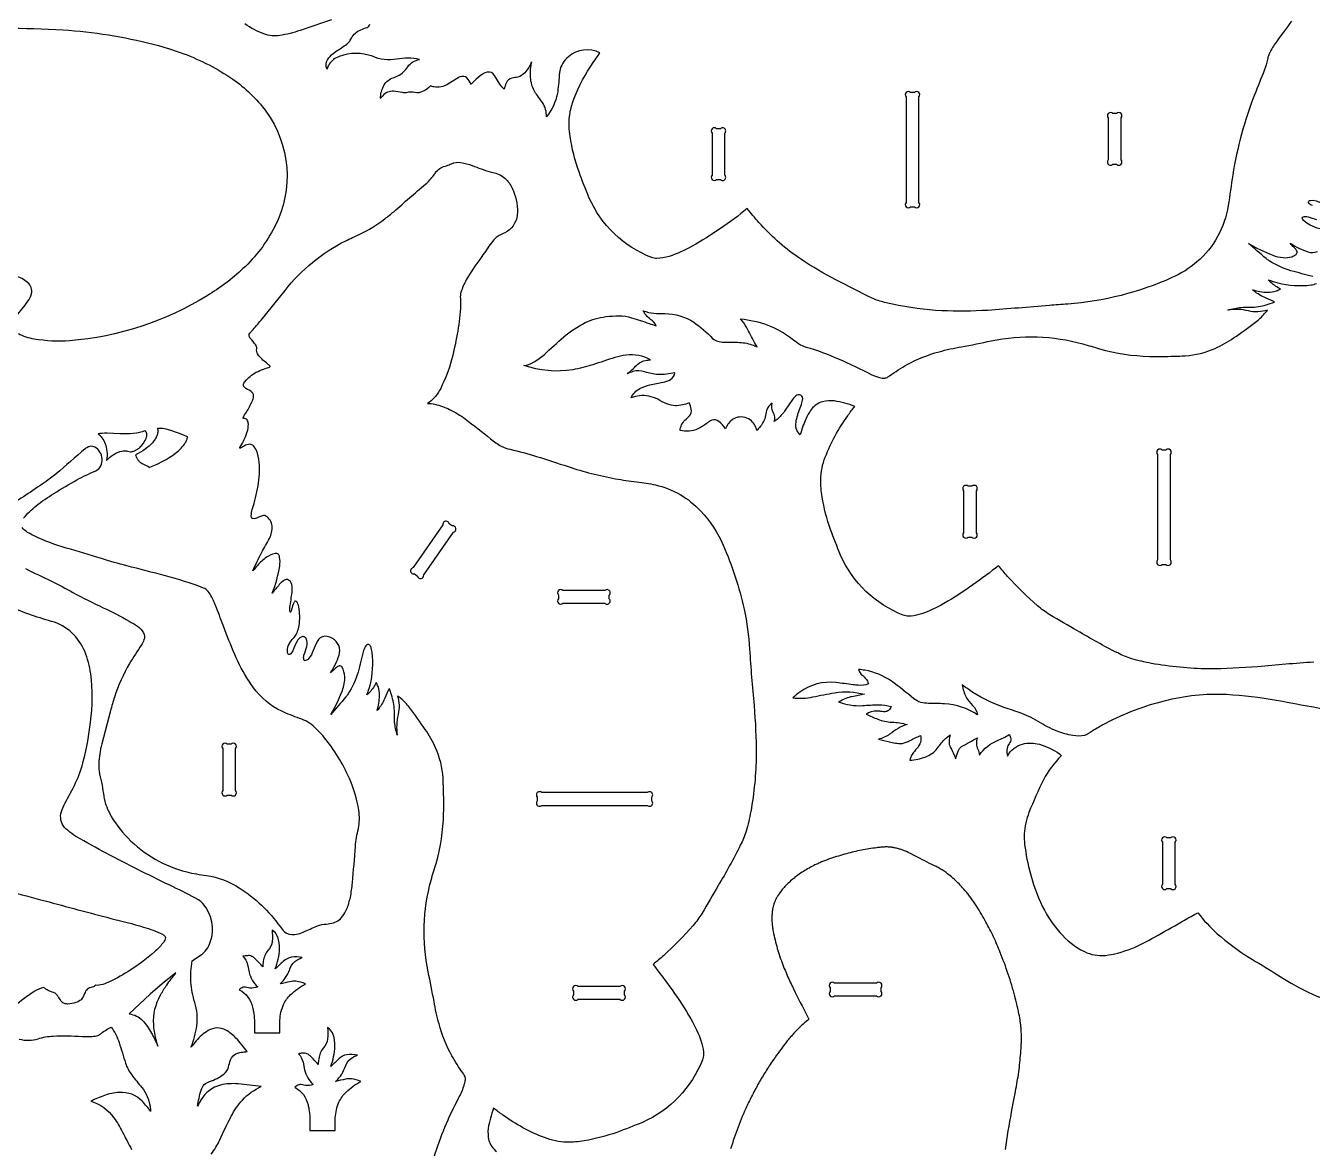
# Model space of a CAD drawing. Extents: x -354 to 404, y -248 to 385.
# Drawn here: x -60.1 to 243.2, y -90.5 to 174.3 of the extents above; entities that cross this region are included whole.
import ezdxf

# ---------------------------------------------------------------- set-up
doc = ezdxf.new("R2010")
doc.units = 0
doc.header["$MEASUREMENT"] = 0
doc.layers.get('0').update_dxf_attribs({"linetype": 'CONTINUOUS'})

msp = doc.modelspace()

# ---------------------------------------------------------------- linework, layer by layer
for points in [[(-78.98, 173.17, -0.032685), (-51.3, 173.31, -0.04507), (-30.07, 169.92, -0.023575), (-22.85, 167.66, -0.058692), (-11.33, 161.69, -0.080834), (-3.51, 154.15, -0.283166), (-1.4, 126.89, -0.088092), (-8.9, 116.98, -0.05292), (-17.36, 110.57, -0.118379), (-49.81, 99.95, -0.059823), (-58.11, 100.36, -0.074183), (-61.86, 101.59, -0.043802)], [(11.93, 175.67, 0.003925), (4.57, 173.16, -0.047624), (-0.25, 171.96, -0.122497), (-3.98, 172.34, -0.073814), (-8.44, 174.69, -0.089923)], [(238.3, 175.37, -0.001808), (234.48, 170.07, 0.048267), (232.97, 167.44, 0.053543), (232.64, 166.31, -0.032799), (231.89, 163.74, -0.001182), (229.59, 157.97, 0.050203), (224.45, 139.09, -0.001096), (223.41, 131.84, -0.179531), (216.03, 118.59, -0.075982), (210.12, 114.85, -0.086689), (185.58, 108.62, -0.006698), (181.22, 108.31, -0.00483), (166.64, 107.14, -0.025308), (155.88, 107.05, -0.039353), (144.23, 108.57, -0.013854), (141.24, 109.31, -0.040061), (138.42, 110.48, -0.00145), (129.83, 114.88, -0.025729), (121.84, 119.76, -0.060129), (112.74, 127.87, -0.015158), (109.97, 131.15, -0.044175), (96.98, 122.24, -0.045913), (91.6, 119.86, -0.079791), (88.62, 119.38, -0.074661), (87.48, 119.59, -0.198744), (72.68, 133.75, -0.010998), (70.33, 139.79, -0.047383), (68.22, 148.16, -0.060687), (68.09, 152.88, -0.057482), (68.82, 156.1, -0.062522), (72.98, 164.53, -0.017087), (75.27, 167.86, 0.300286), (67.81, 166.94, 0.184286), (65.79, 163.57, 0.032509), (65.64, 162.5, -0.028759), (65.22, 158.27, -0.125891), (62.65, 152.78, 0.158118), (61.71, 156.17, 0.012289), (60.5, 157.81, -0.079871), (59.2, 160.34, -0.091742), (58.91, 163.96, -0.025713), (59.16, 165.79, -0.084534), (57.54, 163.15, -0.134701), (55.88, 162.16, -0.016605), (54.52, 161.91, 0.2525), (53.14, 160.76, 0.059575), (52.71, 159.32, -0.07477), (51.68, 160.46), (50.41, 162.52, 0.318047), (48.69, 163.35, 0.115857), (46.53, 162.06, 0.017302), (44.87, 160.46, 0.1015), (43.9, 161.95, 0.282727), (42.31, 162.22, 0.045738), (41.81, 162), (39.4, 160.49, -0.18395), (36.1, 159.84, -0.049964), (35.32, 160.08, -0.067609), (33.43, 158.74, -0.167125), (31.64, 158.5, 0.112454), (29.57, 158.48, -0.06006), (28.72, 158.49, 0.031409), (26.6, 158.8, 0.224368), (24.04, 157.76, 0.043079), (23.49, 157.08, -0.093148), (24.21, 160, -0.173538), (26.19, 161.87, 0.009954), (27.6, 162.45, 0.132246), (29.96, 164.61, -0.191244), (32.69, 166.33, 0.094208), (27.32, 166.38, -0.15346), (21.63, 167.06, 0.17786), (13.81, 167.04, 0.151126), (11.4, 165.17, 0.082325), (10.91, 164.04, -0.241662), (11.05, 166.26, -0.092711), (12.36, 167.69, -0.019299), (14.98, 169.49, 0.042738), (16.08, 170.39, 0.082819), (16.65, 171.36, -0.170782), (18.88, 173.32, -0.005428), (20.38, 173.89, 0.234932), (20.99, 174.65, 0.35305)], [(36.15, -92.63, -0.049842), (41.93, -78.71, 0.025525), (43.19, -75.88, 0.033711), (43.5, -74.77, 0.046653), (43.53, -73.94, 0.087821), (43.45, -73.61, 0.044113), (42.99, -72.82, -0.023513), (40.34, -68.67, -0.05953), (37.32, -61.15, -0.0271), (36.15, -55.87, 0.007058), (34.75, -48.87, -0.118436), (35.45, -27.25, -0.00786), (36.64, -23.33, 0.061214), (38.41, -11.52, 0.012751), (38.43, -8.48, 0.00818), (38.27, -3.14, 0.089353), (36.52, 3.92, 0.051449), (34.07, 8.3, 0.005478), (30.33, 13.48, 0.046223), (28.33, 15.6, 0.026547), (27.5, 16.24, -0.139855), (27.69, 11.81, 0.096415), (27.47, 6.94, -0.049384), (26.86, 10.04, -0.020224), (26.81, 12.32, 0.067289), (26.25, 15.97, 0.014824), (25.61, 17.9, 0.05435), (25.27, 17.32, -0.011044), (24.32, 15.16, -0.063442), (22.71, 12.73, 0.065799), (23.28, 16.28, 0.087486), (22.94, 18.39, 0.025091), (22.53, 19.38, -0.067829), (20.99, 17.09, -0.031851), (20.33, 16.46, 0.018936), (21.07, 18.73, 0.088965), (21.57, 26.51, 0.056015), (21.21, 27.83, 0.243935), (20.66, 28.31, 0.265649), (20.07, 28.02, 0.077454), (19.55, 26.93, -0.005669), (18.23, 21.82, -0.069677), (15.88, 16.67, -0.023659), (15.35, 15.95, -0.004465), (11.79, 11.8, 0.043572), (14.53, 17.51, 0.087449), (15.12, 20.7, 0.146573), (14.37, 23.02, 0.17072), (13.93, 23.27, 0.114481), (13.7, 23.24, 0.107313), (12.67, 22.52, -0.047605), (11.74, 21.66, 0.066233), (13.74, 25.82, 0.174072), (13.7, 28.06, 0.142602), (12.17, 29.72, 0.075809), (10.94, 30.25, 0.288194), (8.92, 29.49, 0.073331), (8.36, 28.59, -0.014135), (7.44, 26.35, -0.085914), (6.35, 24.79, -0.162564), (5.79, 24.49, -0.31879), (5.46, 24.73, -0.128668), (5.48, 25.83, 0.008326), (6.12, 27.87, 0.159985), (6, 29.72, 0.216479), (5.47, 30.16, 0.216479), (4.8, 30.06, 0.132103), (3.87, 29.11, 0.032337), (2.86, 26.86, -0.154521), (2.11, 25.94, -0.348588), (1.77, 26.04, -0.119184), (1.61, 26.41, -0.186766), (2.28, 28.94, -0.024243), (3.18, 30.01, 0.13028), (4.32, 32.79, 0.086554), (4.24, 37.24, 0.079179), (3.84, 38.31, 0.209238), (3.51, 38.56, 0.239226), (3.24, 38.42, 0.05888), (2.91, 37.82, 0.019497), (2.44, 36.21, -0.098553), (2.31, 35.94, -0.345791), (2.25, 35.96, -0.099093), (2.2, 37.56, 0.019902), (2.71, 41.04, 0.117088), (2.46, 42.9, 0.234621), (1.57, 43.62, 0.197162), (0.62, 43.33, 0.052412), (-0.35, 42.44, 0.007679), (-2, 40.46, 0.055985), (-0.23, 46.87, 0.069328), (-0.26, 48.96, 0.109173), (-0.55, 49.57, 0.235841), (-1.29, 49.77, 0.103218), (-3.35, 48.89, 0.066248), (-5.5, 46.97, 0.015289), (-6.55, 45.73, -0.020164), (-4.52, 49.98, 0.009044), (-2.65, 53.35, 0.140338), (-2.05, 56.28, 0.234832), (-3.5, 58.61, 0.119377), (-4.05, 58.76, -0.00716), (-5.97, 58.06, -0.12957), (-6.64, 58.02, -0.258637), (-6.92, 58.33, -0.074854), (-6.96, 58.66, -0.051564), (-6.7, 60.2, 0.030476), (-5.34, 65.74, 0.060498), (-5.07, 71.29, 0.075638), (-5.75, 74.1, 0.066103), (-6.43, 75.19, 0.193801), (-7.29, 75.56, 0.128838), (-8.58, 75.17, 0.030521), (-9.39, 74.68, -0.149217), (-9.64, 74.6), (-9.66, 74.63, -0.090408), (-9.52, 74.99, 0.059639), (-7.9, 78.46, 0.067073), (-7.62, 80.3, 0.123991), (-7.93, 81.28, 0.247435), (-8.72, 81.65, -0.229764), (-8.8, 81.68, -0.229764), (-8.83, 81.78, -0.072169), (-8.1, 83.16, 0.037646), (-6.7, 85.73, 0.06957), (-6.42, 86.9, 0.294773), (-7.08, 88.07, -0.049), (-8.58, 89, -0.359267), (-8.68, 89.95, -0.115064), (-6.16, 92.31, -0.071203), (-2.78, 93.69, 0.145461), (-2.48, 93.88, 0.244545), (-2.49, 93.95, 0.057787), (-3.09, 94.53, -0.060573), (-5.18, 96.45, -0.093434), (-5.66, 97.41, -0.081844), (-5.66, 98.03, 0.152435), (-5.96, 99.06, 0.029721), (-7.14, 100.51, -0.159261), (-7.45, 101.26, -0.174633), (-7.28, 101.73, -0.037045), (-6.82, 102.27, 0.011505), (-4.63, 104.82), (1.01, 111.83, -0.108072), (15.2, 123.49, -0.008279), (18.65, 125.08, 0.054045), (24.53, 128.72, 0.014517), (26.64, 130.41, -0.001515), (34.15, 136.91, 0.05843), (36.1, 139.01, -0.028642), (36.68, 139.88, -0.163815), (39.09, 141.26, 0.033968), (40.26, 141.73, -0.138644), (42.47, 142.01, -0.057074), (45.16, 141.28, 0.016952), (49.35, 139.8, 0.010434), (50.74, 139.46, -0.152282), (53.37, 137.76, -0.087984), (54.88, 135.26, -0.123442), (55.75, 129.57, -0.252877), (52.8, 125.39, -0.007399), (51.51, 124.77, 0.058507), (50.57, 124.12, 0.039309), (49.38, 122.66, 0.002906), (47.13, 119.4, 0.03059), (43.74, 114.3, 0.052563), (42.49, 111.42, 0.100821), (42.35, 109.95, -0.042062), (42.39, 107.6, -0.043878), (40.28, 95.47, -0.046566), (37.71, 88.73, -0.052273), (36.25, 86.55, -0.078492), (34.58, 85.19, -0.062905), (36.36, 84.99, -0.062239), (39.78, 83.79, -0.042794), (43.5, 81.53, -0.010901), (49.49, 76.84, 0.039136), (52.01, 75.09, 0.086512), (54.13, 74.36, -0.021386), (60.34, 72.7, -0.003617), (67.76, 70.28, 0.03319), (78.9, 67.43, 0.013674), (83.92, 66.7, -0.018992), (88.33, 65.97, -0.153252), (99.02, 59.79, -0.086144), (104.33, 51.73, -0.04804), (109.25, 36.66, -0.039046), (110.54, 27.24, 0.008145), (111.6, 13.96, -0.020963), (112.1, 2.34, -0.042897), (110.82, -11.1, -0.018722), (109.75, -15.74, -0.048143), (108.36, -19.03, -0.019075), (103.14, -28.54, 0.001035), (99.33, -35.03, -0.043187), (97.22, -37.95, -0.030118), (90.32, -45, -0.012563), (87.82, -47.13, -0.00281), (92.28, -53.16, -0.021316), (96.69, -60, -0.047164), (99.14, -65.3, -0.050781), (99.66, -67.72, -0.052075), (99.62, -68.97, -0.04685), (99.45, -69.6, -0.198744), (85.29, -84.39, -0.010935), (79.25, -86.74, -0.041773), (71.56, -88.75, -0.038529), (67.46, -89.07, -0.085425), (62.16, -87.99, -0.063089), (52.4, -82.69, -0.013884), (50.2, -81.04, 0.057371), (48.92, -85.85, 0.097586), (49.09, -88.64, 0.159769), (50.89, -91.24, 0.065779)], [(243.24, 131.83, -0.154478), (242.32, 132.58, -0.348708), (242.42, 132.92, -0.119073), (242.79, 133.08, -0.186777), (245.32, 132.41, -0.02424)], [(244.97, 126.33, -0.014116), (242.74, 127.25, -0.085903), (241.17, 128.34, -0.162536), (240.87, 128.9, -0.318767), (241.11, 129.23, -0.128668), (242.21, 129.21, 0.008322), (244.25, 128.57, 0.159989)], [(243.31, 115.14, -0.005662), (238.2, 116.46, -0.069674), (233.05, 118.81, -0.023677), (232.33, 119.34, -0.004547), (228.18, 122.9, 0.041918), (233.89, 120.15, 0.053763), (236.36, 119.58, 0.090467), (238.36, 119.79, 0.074055), (239.38, 120.31, 0.323043), (239.62, 120.99, 0.107249), (238.9, 122.02, -0.047536), (238.04, 122.95, 0.066235), (242.2, 120.95, 0.174076), (244.44, 120.99, 0.165589)], [(-62.38, 105.8, 0.02763), (-59.6, 109.27, 0.092193), (-58.77, 111.07, 0.288349), (-59.71, 113.71, 0.124217), (-62.51, 115.23, 0.045844)], [(243.62, 24.15, 0.008145), (230.34, 23.09, -0.020963), (218.73, 22.59, -0.042897), (205.28, 23.87, -0.018722), (200.64, 24.94, -0.048143), (197.35, 26.33, -0.019075), (187.84, 31.55, 0.001035), (181.35, 35.36, -0.043187), (178.43, 37.47, -0.030118), (171.38, 44.37, -0.012563), (169.25, 46.87, -0.00281), (163.22, 42.41, -0.021315), (156.38, 38, -0.047162), (151.08, 35.55, -0.050789), (148.66, 35.03, -0.05206), (147.41, 35.07, -0.046857), (146.79, 35.24, -0.198745), (131.99, 49.4, -0.01093), (129.64, 55.44, -0.041772), (127.63, 63.13, -0.038529), (127.31, 67.23, -0.085426), (128.39, 72.53, -0.063091), (133.69, 82.29, -0.013883), (135.34, 84.49, 0.057374), (130.53, 85.77, 0.097611), (127.74, 85.6, 0.159709), (125.14, 83.8, 0.065673), (123.73, 81.34, 0.031548), (122.49, 77.81, -0.212601), (121.48, 79.86, -0.076499), (121.65, 81.64, -0.024331), (122.77, 84.96, 0.045374), (123.08, 86.31, 0.426261), (122.34, 87.19, 0.045597), (121.71, 87.17, 0.091521), (120.66, 86.1), (118.97, 83.59, -0.05877), (117.25, 81.61, -0.040797), (116.35, 80.93, 0.228724), (116.2, 82.88, -0.208803), (115.9, 85.24, 0.204624), (114.56, 83.55, -0.016988), (114.23, 81.91, -0.107421), (112.89, 79.54, -0.022471), (112.23, 78.8, 0.218705), (110.66, 81.28, 0.242788), (107.33, 81.8, 0.171212), (105.26, 79.96, 0.03426), (104.88, 79.21, 0.081277), (103.31, 80.93, 0.257911), (101.65, 81.21, 0.078076), (100.53, 80.55, -0.053308), (98.37, 79.17, -0.165221), (94.16, 78.79, -0.181195), (95.29, 81.22, 0.021516), (96.35, 82.23, 0.230596), (96.78, 83.86, 0.065119), (96.3, 85.34, -0.102309), (93.07, 84.64, -0.09166), (91.05, 85.07, -0.02435), (88.88, 86.16, 0.15666), (84.61, 86.97, 0.053699), (82.64, 86.54, -0.165936), (84.67, 88.69, -0.068075), (87.06, 89.54, -0.004735), (90.13, 90.17, 0.086735), (91.93, 90.85, 0.20593), (92.95, 92.39, -0.057828), (88.96, 92.01, -0.079949), (85.85, 92.65, 0.148824), (83.04, 92.69, 0.024726), (81.66, 92.23, 0.067012), (83.16, 93.4, -0.012767), (84.21, 94.46, -0.142006), (86.03, 95.32, -0.037827), (87.21, 95.45, 0.165969), (81.43, 96.55, 0.039609), (78.81, 96, 0.008306), (73.57, 94.29, -0.030814), (68.86, 93.13, -0.124758), (57.32, 94.14, 0.102561), (59.57, 94.88, 0.056959), (62.17, 96.76, -0.005461), (66.72, 100.88, -0.063263), (71.79, 104.24, -0.079246), (76.66, 105.65, -0.027955), (79.76, 105.87, -0.072759), (82.74, 105.41, -0.014972), (86.84, 104.04, 0.011768), (88.48, 103.51, 0.164846), (87.22, 104.97, -0.068303), (85.86, 106.35, -0.044931), (85.46, 107.05, 0.076653), (87.98, 106.46, 0.025143), (90.58, 106.37, -0.148872), (97.37, 104.32, -0.057644), (101.84, 100.52, 0.136902), (103.04, 99.84, 0.059335), (104.43, 99.64, -0.010068), (108.18, 99.58, -0.084223), (111.5, 98.89, -0.030098), (112.32, 98.5), (111.67, 99.57, 0.018211), (109.82, 103.15, 0.051838), (108.4, 105.11, -0.143391), (120.61, 100.42, 0.015732), (122.11, 99.3, 0.078371), (123.9, 98.48, -0.034724), (131.43, 95.72, -0.013947), (139.35, 91.96, 0.042721), (141.18, 91.29, 0.067123), (142.44, 91.16, 0.074243), (142.77, 91.24, 0.05009), (143.56, 91.7, -0.024201), (147.71, 94.35, -0.059496), (155.23, 97.37, -0.027114), (160.51, 98.54, 0.00707), (167.51, 99.94, -0.118436), (189.13, 99.24, -0.00786), (193.05, 98.05, 0.061213), (204.87, 96.28, 0.012752), (207.9, 96.26, 0.00818), (213.24, 96.42, 0.089353), (220.3, 98.17, 0.051449), (224.68, 100.62, 0.005478), (229.86, 104.36, 0.046223), (231.98, 106.36, 0.026547), (232.62, 107.19, -0.139855), (228.19, 107, 0.096415), (223.32, 107.22, -0.049385), (226.42, 107.83, -0.020223), (228.7, 107.88, 0.067295), (232.35, 108.44, 0.014774), (234.28, 109.07, 0.044139), (233.94, 109.3, 0.009954), (231.86, 110.21, -0.071673), (229.12, 111.99, 0.066243), (232.66, 111.41, 0.087484), (234.77, 111.75, 0.025089), (235.76, 112.16, -0.067829), (233.47, 113.7, -0.031851), (232.84, 114.36, 0.018936), (235.12, 113.62, 0.088966), (242.89, 113.12, 0.05601), (244.21, 113.48, 0.243836)], [(-60.63, 58.12, -0.0556), (-57.66, 61.02, -0.030559), (-53.48, 63.94, -0.016237), (-48.04, 67.17, -0.021217), (-43.62, 69.28, 0.311182), (-42.11, 72.1, 0.252688), (-43.83, 74.89, 0.271322), (-45.75, 74.75, 0.039668), (-46.1, 74.48, -0.000799), (-52.98, 68.58, -0.020858), (-56.77, 65.78, -0.002371), (-65.72, 59.86, 0.013297)], [(-60.21, 46.23, 0.002365), (-54.03, 43.26, -0.017758), (-49.03, 40.6, 0.013843), (-41.84, 37, -0.018799), (-35.73, 33.83, -0.012103), (-33.79, 32.65, -0.089513), (-32.37, 31.1, -0.222177), (-32.27, 29.4, -0.054054), (-32.84, 28.22, 0.014394), (-35.66, 23.85, 0.055203), (-39.2, 15.92, 0.011763), (-40.15, 12.69), (-42.22, 4.86, 0.050413), (-42.92, 0.19, 0.056514), (-42.7, -2.21, -0.028333), (-41.72, -7.51, 0.079755), (-40.39, -11.41, 0.076158), (-36.04, -17.31, 0.136497), (-22.15, -25.33, 0.034232), (-17.54, -26.12, -0.10269), (-9.78, -29.08, -0.099507), (-0.16, -38.21, 0.054189), (0.83, -39.36, 0.214463), (3.26, -40.09, 0.075476), (4.92, -39.66, 0.005584), (8.11, -38.24, -0.07178), (10.26, -37.61, 0.046839), (12.04, -37.44, 0.176212), (14.59, -35.77, 0.075602), (15.57, -34.05, 0.046443), (16.41, -31.31, 0.027252), (16.91, -27.89, 0.005702), (17.59, -19.3, -0.035125), (18.3, -15.1, 0.090069), (18.41, -10.74, 0.06898), (16.18, -3.29, 0.068717), (10.25, 6.42, 0.039769), (7.23, 9.46, 0.075512), (5.47, 10.49, -0.004503), (1.24, 12.11, -0.125054), (-5.8, 17.34, -0.038275), (-7.98, 20.45, -0.036786), (-11.19, 26.8, -0.009838), (-13.8, 33.45, 0.003198), (-15.62, 38.14, 0.065239), (-17.09, 40.81, 0.141225), (-18.24, 41.65, 0.027894), (-27.19, 44.53, 0.001515), (-36.3, 46.88, -0.0137), (-42.3, 48.61, 0.003085), (-50.6, 51.08, -0.039903), (-58.11, 53.94, -0.016897), (-59.69, 54.78, -0.079079), (-60.99, 55.92, -0.25982)], [(-16.4, -91.9, 0.055213), (-14.35, -88.5, -0.012702), (-11.68, -82.92, -0.058325), (-9.05, -79.13, -0.104148), (-4.59, -75.93, 0.010933), (-10.04, -75.29, 0.073772), (-14.2, -75.59, 0.198337), (-18.79, -79.03, 0.042453), (-19.59, -80.6, -0.04715), (-18.77, -76.77, -0.093243), (-18.02, -75.49, -0.117228), (-16.79, -74.75, 0.084754), (-13.41, -73.01, 0.147592), (-12.33, -71.36, -0.010356), (-11.84, -69.66, -0.233312), (-10.22, -68.08, -0.05193), (-8.99, -67.79, -0.010674), (-7.95, -67.7, 0.024877), (-10.55, -64.49, 0.07386), (-12.92, -62.63, 0.268812), (-17.11, -62.75, 0.086636), (-19.92, -65.17, 0.012602), (-21.16, -66.68, 0.05932), (-19.78, -61.59, 0.106272), (-20.28, -56.1, -0.054463), (-21.2, -51.3, -0.057709), (-20.88, -46.32), (-18.88, -44.98, 0.158148), (-16.61, -41.87, 0.271021), (-18.35, -32.79, 0.06059), (-19.37, -31.92, 0.020769), (-25.4, -28.83, -0.006683), (-32.8, -25.19, -0.015473), (-47.31, -17.51, -0.06454), (-51, -14.81, -0.24301), (-51.73, -11.09, -0.05394), (-50.83, -9.03, 0.012238), (-48.37, -4.34, 0.051078), (-46.47, 1.06, 0.033761), (-44.87, 9.97, 0.07051), (-44.79, 21.42, 0.064), (-46.23, 26.72, 0.09958), (-49.24, 31.09, 0.120594), (-54.04, 33.78, -0.038351), (-64.68, 37.6, 0.054843)], [(246.37, 12.98, -0.000542), (234.77, 15.11, 0.029527), (223.03, 16.5, 0.075245), (208.33, 14.99, 0.059143), (194.49, 9.72, 0.014741), (191.81, 8.18, -0.008216), (189.93, 7, -0.073357), (189.54, 6.85, -0.090315), (186.78, 6.85, -0.05967), (183.03, 7.9, -0.047653), (178.58, 10.18, 0.052238), (174.12, 12.28, -0.002306), (169.98, 13.68, -0.066468), (162.3, 17.63, -0.009731), (160.69, 18.78, 0.075674), (161.6, 15.87, 0.086057), (163.13, 13.97, -0.150846), (164.27, 11.74, 0.13428), (156.47, 14.35, 0.004116), (152.72, 14.44, -0.038767), (150.94, 14.67, -0.097376), (149.29, 15.51, 0.01714), (143.99, 19.67, 0.108074), (137.74, 22.25, 0.026603), (136.21, 22.42, 0.181342), (137.23, 20.99, -0.088756), (138.31, 19.68, -0.049923), (138.58, 19.02, -0.105506), (136.15, 18.71, -0.02449), (134.92, 18.83, 0.002437), (130.91, 19.36, 0.187304), (122.39, 17.07, 0.033424), (120.73, 15.72, 0.075821), (125.46, 15.95, -0.010713), (130.6, 16.95, -0.100749), (137.65, 16.6, -0.023208), (134.68, 16.02, 0.055407), (133.27, 15.61, 0.016735), (131.54, 14.78, 0.100305), (137.14, 13.91, -0.020285), (140.96, 14.09, -0.054868), (143.94, 13.71, -0.127164), (143.33, 12.78, -0.155265), (142.46, 12.47, -0.042266), (141.22, 12.58, 0.136045), (138.61, 12.19, 0.044675), (138.06, 11.87, 0.015221), (140.78, 10.7, 0.081343), (144.08, 10.01, -0.067786), (147.71, 9.44, 0.090804), (145.54, 8.53, 0.012449), (143.57, 7.16, -0.097633), (140.92, 5.97), (144.19, 5.22, 0.02432), (145.65, 4.97, 0.122411), (147.45, 5.26, 0.033681), (148.39, 5.7, -0.017239), (150.83, 6.86, -0.1182), (150.82, 5.25, -0.100556), (150.01, 3.8, 0.039369), (148.86, 2.4, 0.09971), (148.35, 1.02, 0.065085), (151.98, 1.79, 0.13038), (154.8, 3.82, -0.026532), (156.42, 5.85, -0.069909), (157.87, 6.98, 0.137772), (157.64, 4.74, 0.059571), (157.86, 4.12, -0.032504), (158.88, 2.09, -0.030661), (159.12, 1.34), (159.71, 3.17, -0.17415), (160.53, 4.25, 0.001615), (164.26, 6.35, 0.06923), (164.01, 4.92, 0.116422), (164.33, 3.63, -0.087205), (164.76, 2.26, -0.151257), (168.97, 5.68, 0.037241), (171.77, 7.08, -0.100703), (172.14, 6.1, -0.182424), (171.75, 4.93, 0.190192), (171.23, 2.75, 0.04589), (171.38, 1.99, -0.223597), (174.89, 4.83, -0.13255), (178.88, 4.79, -0.085249), (183.59, 2.56, -0.058072), (184, 2.14, -0.330324), (184.01, 2.07, 0.069332), (179.83, -3.6, 0.019577), (176.42, -11.28, 0.070486), (175.29, -16.35, 0.050355), (175.4, -18.82, 0.074491), (179.11, -32.42, 0.070879), (183.68, -39.59, 0.092875), (189.48, -44.12, 0.137869), (194.43, -44.99, 0.045287), (197.35, -44.45, 0.059458), (203.79, -41.91, 0.005917), (210.02, -38.44, -0.003183), (216.24, -34.93, 0.049474), (220.82, -39.88, 0.044023), (228.34, -45.48, 0.002318), (234.41, -49.17, 0.153583), (268.31, -59.42, 0.027756)], [(-64.28, -29.76, 0.006146), (-55.56, -32.15, 0.000421), (-40.05, -36.28, -0.010892), (-32.35, -38.31, -0.032951), (-27.87, -40.01, -0.085529), (-27.26, -40.52, -0.233583), (-27.24, -41.09, -0.096698), (-27.87, -42.2, -0.048428), (-29.76, -44.18, -0.044512), (-36.07, -48.85, -0.041707), (-40.99, -51.5, -0.052969), (-42.87, -52.06, -0.092075), (-43.6, -52.02, -0.155289), (-44.51, -52.51, 0.119259), (-45.62, -53, 0.131194), (-46.26, -54.02, -0.10661), (-47.08, -55.45, -0.124074), (-48.31, -56.11, -0.072134), (-50.24, -56.49, -0.135686), (-51.38, -56.16, -0.12044), (-52.16, -55.14, 0.188777), (-52.49, -54.8, 0.213734), (-53.57, -53.77, -0.09507), (-55.91, -52.54, 0.08914), (-58.14, -53.54, 0.078884), (-65.49, -59.85, 0.061034)], [(-61.69, -64.74, 0.144851), (-57.21, -64.68, -0.064584), (-53.62, -64.03, -0.02396), (-46.85, -64.1, 0.010942), (-44.49, -64.12, 0.055962), (-43.1, -63.88, 0.07914), (-42.35, -63.39, -0.052165), (-40, -61.94, -0.084155), (-38.1, -65.58, -0.008025), (-36.61, -70.43, 0.088695), (-35.13, -73.19, 0.010388), (-32.76, -76.16, -0.131415), (-30.82, -80.6, -0.022618), (-30.67, -81.84, 0.034035), (-32.64, -79.42, 0.222365), (-38.1, -77.33, 0.077202), (-41.56, -78.03, 0.033489), (-44.74, -79.4, -0.16024), (-39.37, -83.28, -0.042213), (-37.28, -86.7, 0.016691), (-35.15, -90.77, 0.072661)]]:
    msp.add_lwpolyline(points, format="xyb")
for points in [[(147.45, 157.49), (147.45, 132.61, 1), (148.51, 131.55), (149.39, 131.55, 1), (150.45, 132.61), (150.45, 157.49, 1), (149.39, 158.55), (148.51, 158.55, 1)], [(195.13, 152.52), (195.13, 142.64, 1), (196.19, 141.58), (197.07, 141.58, 1), (198.13, 142.64), (198.13, 152.52, 1), (197.07, 153.58), (196.19, 153.58, 1)], [(101.71, 148.93), (101.71, 139.05, 1), (102.77, 137.99), (103.65, 137.99, 1), (104.71, 139.05), (104.71, 148.93, 1), (103.65, 149.99), (102.77, 149.99, 1)], [(206.76, 73.14), (206.76, 48.26, 1), (207.82, 47.2), (208.7, 47.2, 1), (209.76, 48.26), (209.76, 73.14, 1), (208.7, 74.2), (207.82, 74.2, 1)], [(161.02, 64.58), (161.02, 54.7, 1), (162.08, 53.64), (162.96, 53.64, 1), (164.02, 54.7), (164.02, 64.58, 1), (162.96, 65.64), (162.08, 65.64, 1)], [(38.23, 56.53), (31.23, 46.45, 1), (31.5, 44.97), (32.22, 44.47, 1), (33.7, 44.74), (40.7, 54.82, 1), (40.43, 56.3), (39.71, 56.8, 1)], [(66.52, 38.05), (76.4, 38.05, 1), (77.46, 39.11), (77.46, 39.99, 1), (76.4, 41.05), (66.52, 41.05, 1), (65.46, 39.99), (65.46, 39.11, 1)], [(-13.66, 3.76), (-13.66, -6.12, 1), (-12.6, -7.18), (-11.72, -7.18, 1), (-10.66, -6.12), (-10.66, 3.76, 1), (-11.72, 4.82), (-12.6, 4.82, 1)], [(61.55, -9.62), (86.43, -9.62, 1), (87.49, -8.56), (87.49, -7.68, 1), (86.43, -6.62), (61.55, -6.62, 1), (60.49, -7.68), (60.49, -8.56, 1)], [(207.89, -18.33), (207.89, -28.2, 1), (208.95, -29.26), (209.82, -29.26, 1), (210.89, -28.2), (210.89, -18.33, 1), (209.82, -17.26), (208.95, -17.26, 1)], [(-6.2, -63.3), (-0.2, -63.3), (-0.2, -60.3, -0.090549), (0.65, -56.6, -0.093385), (2.34, -54.26, -0.064919), (5.82, -51.72, 0.07327), (3.58, -51.12, 0.07207), (2.18, -51.21, 0.005783), (-0.12, -51.74, 0.123911), (2.24, -47.96, -0.184966), (3.82, -46.12, -0.039036), (5.04, -45.53, 0.075561), (2.5, -45.42, 0.153549), (0.61, -46.42, 0.003489), (-1.29, -48.21, 0.081362), (-0.28, -43.47, 0.091996), (-0.72, -40.65, 0.110457), (-1.6, -39.33, 0.061375), (-2.05, -39.02, -0.051974), (-2.01, -41.7, -0.158753), (-3.04, -43.86, 0.133981), (-4.11, -46.37, 0.02712), (-4.26, -47.7, 0.024975), (-6.1, -45.71, 0.056066), (-6.8, -45.23, 0.151507), (-7.95, -45.07, 0.011613), (-8.9, -45.2, -0.141205), (-7.83, -47.18), (-7.46, -48.96, 0.158802), (-5.41, -52.43, -0.113769), (-7.27, -52.7), (-8.3, -52.48, 0.176275), (-9.31, -52.76, 0.030081), (-9.79, -53.09, -0.222578), (-6.63, -57.25, -0.024043), (-6.43, -58.24, -0.016694), (-6.2, -60.3)], [(-24.73, -49.12), (-27.97, -51.71), (-30.78, -54.16), (-35.72, -58.81, -0.176686), (-32.62, -60.35, -0.070342), (-30.47, -63.35, -0.019372), (-28.96, -66.39, -0.058978), (-29.96, -61.33, -0.145471), (-28.32, -54.33, -0.027806), (-26.88, -51.99, -0.011486)], [(129.53, -52.63), (129.53, -53.51, 1), (130.59, -54.57), (140.47, -54.57, 1), (141.53, -53.51), (141.53, -52.63, 1), (140.47, -51.57), (130.59, -51.57, 1)], [(70.11, -55.36), (79.99, -55.36, 1), (81.05, -54.3), (81.05, -53.42, 1), (79.99, -52.36), (70.11, -52.36, 1), (69.05, -53.42), (69.05, -54.3, 1)], [(6.87, -86.3), (12.87, -86.3), (12.87, -83.3, -0.090549), (13.72, -79.6, -0.093385), (15.41, -77.26, -0.064919), (18.89, -74.72, 0.07327), (16.65, -74.12, 0.07207), (15.26, -74.21, 0.005783), (12.95, -74.74, 0.123911), (15.32, -70.96, -0.184966), (16.89, -69.12, -0.039036), (18.11, -68.53, 0.075561), (15.57, -68.42, 0.153549), (13.69, -69.42, 0.003489), (11.78, -71.21, 0.081362), (12.79, -66.47, 0.091996), (12.36, -63.65, 0.110457), (11.47, -62.33, 0.061375), (11.02, -62.02, -0.051974), (11.06, -64.7, -0.158753), (10.03, -66.86, 0.133981), (8.97, -69.37, 0.02712), (8.81, -70.7, 0.024975), (6.97, -68.71, 0.056066), (6.27, -68.23, 0.151507), (5.12, -68.07, 0.011613), (4.18, -68.2, -0.141205), (5.25, -70.18), (5.62, -71.96, 0.158802), (7.66, -75.43, -0.113769), (5.8, -75.7), (4.77, -75.48, 0.176275), (3.76, -75.76, 0.030081), (3.29, -76.09, -0.222578), (6.44, -80.25, -0.024043), (6.64, -81.24, -0.016694), (6.87, -83.3)]]:
    msp.add_lwpolyline(points, format="xyb", close=True)
for points in [[(-34.23, 73.03), (-34.17, 72.83), (-34.11, 72.64), (-34.04, 72.47), (-33.96, 72.3), (-33.88, 72.15), (-33.79, 72), (-33.69, 71.87), (-33.59, 71.75), (-33.49, 71.63), (-33.38, 71.53), (-33.27, 71.43), (-33.15, 71.34), (-33.04, 71.25), (-32.92, 71.17), (-32.68, 71.03), (-31.73, 70.57), (-31.52, 70.46), (-31.43, 70.41), (-31.33, 70.35), (-31.25, 70.29), (-31.16, 70.22), (-31.13, 70.19), (-31.09, 70.15), (-31.06, 70.11), (-31.02, 70.08), (-30.29, 70.37), (-29.17, 70.86), (-27.79, 71.55), (-27.05, 71.96), (-26.3, 72.41), (-25.55, 72.91), (-24.82, 73.44), (-24.14, 74.01), (-23.82, 74.3), (-23.51, 74.61), (-23.23, 74.92), (-22.96, 75.24), (-22.72, 75.57), (-22.5, 75.91), (-22.4, 76.08), (-22.31, 76.25), (-22.23, 76.42), (-22.15, 76.6), (-22.09, 76.78), (-22.03, 76.96), (-21.98, 77.14), (-21.93, 77.32), (-24.14, 78.18), (-26.13, 78.87), (-27.01, 79.11), (-27.41, 79.2), (-27.79, 79.27), (-28.15, 79.3), (-28.31, 79.31), (-28.47, 79.31), (-28.63, 79.3), (-28.77, 79.29), (-28.91, 79.27), (-28.97, 79.25), (-29.04, 79.24), (-29.02, 79.13), (-29.01, 79.03), (-29, 78.92), (-28.99, 78.82), (-28.99, 78.72), (-28.99, 78.61), (-29, 78.4), (-29.03, 78.19), (-29.08, 77.98), (-29.13, 77.77), (-29.21, 77.56), (-29.29, 77.36), (-29.39, 77.15), (-29.5, 76.94), (-29.62, 76.74), (-29.75, 76.53), (-29.9, 76.33), (-30.06, 76.13), (-30.23, 75.92), (-30.6, 75.53), (-31.01, 75.14), (-31.46, 74.76), (-31.95, 74.39), (-32.48, 74.03), (-33.03, 73.69), (-33.62, 73.35)], [(-32.01, 78.74), (-32.31, 78.62), (-32.62, 78.51), (-32.95, 78.41), (-33.29, 78.33), (-33.64, 78.26), (-34, 78.19), (-34.76, 78.1), (-35.54, 78.05), (-36.34, 78.03), (-37.94, 78.04), (-40.92, 78.14), (-41.56, 78.15), (-42.13, 78.13), (-42.39, 78.11), (-42.63, 78.08), (-42.85, 78.05), (-42.95, 78.03), (-43.05, 78), (-42.93, 77.91), (-42.82, 77.81), (-42.7, 77.7), (-42.59, 77.59), (-42.47, 77.46), (-42.36, 77.33), (-42.15, 77.06), (-41.94, 76.75), (-41.75, 76.42), (-41.57, 76.06), (-41.41, 75.67), (-41.27, 75.26), (-41.16, 74.83), (-41.06, 74.37), (-41, 73.88), (-40.96, 73.37), (-40.96, 72.84), (-40.99, 72.28), (-41.06, 71.7), (-40.91, 71.88), (-40.73, 72.07), (-40.55, 72.24), (-40.36, 72.42), (-39.95, 72.75), (-39.53, 73.06), (-39.1, 73.32), (-38.89, 73.44), (-38.69, 73.55), (-38.49, 73.64), (-38.3, 73.72), (-38.12, 73.79), (-37.95, 73.83), (-37.49, 73.94), (-37.14, 74), (-36.98, 74.02), (-36.85, 74.03), (-36.72, 74.03), (-36.6, 74.02), (-36.48, 74.01), (-36.36, 73.99), (-36.11, 73.93), (-35.46, 73.76), (-35.29, 73.78), (-35.12, 73.81), (-34.96, 73.84), (-34.8, 73.89), (-34.64, 73.94), (-34.49, 74), (-34.34, 74.06), (-34.19, 74.13), (-34.05, 74.21), (-33.92, 74.29), (-33.79, 74.38), (-33.66, 74.47), (-33.41, 74.66), (-33.18, 74.86), (-32.97, 75.07), (-32.78, 75.28), (-32.6, 75.5), (-32.44, 75.71), (-32.3, 75.91), (-32.18, 76.1), (-31.98, 76.44), (-31.83, 76.75), (-31.76, 76.9), (-31.7, 77.06), (-31.65, 77.21), (-31.61, 77.37), (-31.6, 77.44), (-31.58, 77.52), (-31.57, 77.59), (-31.57, 77.67), (-31.56, 77.74), (-31.56, 77.82), (-31.57, 77.89), (-31.58, 77.96), (-31.59, 78.03), (-31.6, 78.1), (-31.62, 78.17), (-31.65, 78.24), (-31.68, 78.31), (-31.71, 78.37), (-31.75, 78.44), (-31.79, 78.5), (-31.84, 78.57), (-31.89, 78.63), (-31.95, 78.69)]]:
    msp.add_lwpolyline(points, close=True)
msp.add_lwpolyline([(170.87, -90.76), (170.95, -90.21), (171.03, -89.66), (171.11, -89.11), (171.2, -88.57), (171.37, -87.47), (171.55, -86.38), (171.74, -85.29), (171.93, -84.19), (172.13, -83.1), (172.32, -82.01), (172.72, -79.83), (172.93, -78.71), (173.14, -77.58), (173.35, -76.45), (173.45, -75.89), (173.56, -75.32), (173.66, -74.76), (173.75, -74.19), (173.84, -73.62), (173.93, -73.06), (174.01, -72.49), (174.09, -71.92), (174.16, -71.35), (174.19, -71.07), (174.22, -70.79), (174.28, -70.24), (174.33, -69.7), (174.38, -69.15), (174.43, -68.61), (174.48, -68.06), (174.52, -67.52), (174.55, -66.97), (174.59, -66.42), (174.61, -65.88), (174.62, -65.6), (174.63, -65.33), (174.63, -65.06), (174.64, -64.78), (174.64, -64.51), (174.64, -64.24), (174.64, -63.96), (174.63, -63.69), (174.62, -63.42), (174.61, -63.15), (174.6, -62.87), (174.58, -62.6), (174.57, -62.33), (174.55, -62.05), (174.52, -61.82), (174.5, -61.59), (174.48, -61.35), (174.45, -61.12), (174.42, -60.88), (174.38, -60.65), (174.35, -60.42), (174.31, -60.19), (174.28, -59.95), (174.24, -59.72), (174.15, -59.26), (174.06, -58.8), (173.96, -58.34), (173.86, -57.88), (173.76, -57.42), (173.65, -56.96), (173.54, -56.5), (173.31, -55.58), (173.08, -54.67), (173, -54.34), (172.91, -54.01), (172.82, -53.68), (172.74, -53.35), (172.64, -53.02), (172.55, -52.69), (172.46, -52.36), (172.36, -52.03), (172.16, -51.38), (171.96, -50.73), (171.75, -50.07), (171.53, -49.43), (171.31, -48.78), (171.08, -48.13), (170.85, -47.49), (170.61, -46.85), (170.37, -46.21), (170.13, -45.57), (169.88, -44.93), (169.64, -44.29), (169.45, -43.83), (169.27, -43.38), (169.08, -42.92), (168.88, -42.46), (168.69, -42.01), (168.49, -41.56), (168.28, -41.11), (168.07, -40.66), (167.86, -40.21), (167.64, -39.76), (167.43, -39.32), (167.2, -38.88), (166.97, -38.44), (166.74, -38), (166.51, -37.57), (166.27, -37.14), (166.01, -36.67), (165.74, -36.2), (165.48, -35.74), (165.21, -35.27), (164.93, -34.81), (164.66, -34.35), (164.37, -33.9), (164.09, -33.44), (163.79, -32.99), (163.5, -32.55), (163.35, -32.32), (163.19, -32.1), (163.04, -31.88), (162.88, -31.67), (162.73, -31.45), (162.57, -31.23), (162.41, -31.02), (162.24, -30.81), (162.08, -30.6), (161.91, -30.39), (161.74, -30.18), (161.57, -29.97), (161.31, -29.66), (161.05, -29.35), (160.78, -29.05), (160.5, -28.75), (160.23, -28.45), (159.94, -28.16), (159.66, -27.87), (159.37, -27.59), (159.07, -27.31), (158.78, -27.03), (158.47, -26.76), (158.17, -26.49), (157.86, -26.23), (157.54, -25.98), (157.22, -25.73), (156.9, -25.48), (156.67, -25.32), (156.44, -25.16), (156.2, -25.01), (155.97, -24.86), (155.73, -24.72), (155.49, -24.58), (155.24, -24.44), (155, -24.31), (154.75, -24.18), (154.5, -24.05), (154, -23.8), (153.5, -23.55), (153, -23.29), (151.87, -22.72), (151.3, -22.43), (150.74, -22.14), (149.32, -21.42), (148.62, -21.06), (147.91, -20.7), (147.71, -20.6), (147.51, -20.51), (147.31, -20.42), (147.1, -20.34), (146.9, -20.26), (146.69, -20.18), (146.49, -20.11), (146.28, -20.04), (146.07, -19.97), (145.86, -19.91), (145.65, -19.85), (145.43, -19.8), (145.22, -19.75), (145, -19.69), (144.79, -19.65), (144.57, -19.6), (144.45, -19.57), (144.32, -19.55), (144.19, -19.53), (144.06, -19.51), (143.94, -19.49), (143.81, -19.48), (143.68, -19.47), (143.55, -19.46), (143.42, -19.45), (143.29, -19.44), (143.04, -19.43), (142.78, -19.43), (142.52, -19.43), (142.27, -19.44), (142.01, -19.46), (141.75, -19.48), (141.49, -19.5), (141.24, -19.53), (140.98, -19.56), (140.72, -19.59), (140.47, -19.62), (140.02, -19.68), (139.58, -19.75), (139.13, -19.82), (138.68, -19.89), (138.24, -19.96), (137.79, -20.04), (137.35, -20.12), (136.9, -20.2), (136.46, -20.29), (136.02, -20.38), (135.58, -20.48), (135.14, -20.58), (134.7, -20.68), (134.26, -20.79), (133.82, -20.9), (133.39, -21.02), (132.91, -21.15), (132.43, -21.29), (131.96, -21.42), (131.49, -21.57), (131.01, -21.71), (130.54, -21.86), (130.07, -22.02), (129.6, -22.18), (129.14, -22.34), (128.67, -22.51), (128.21, -22.69), (127.98, -22.78), (127.75, -22.87), (127.52, -22.97), (127.29, -23.07), (127.07, -23.16), (126.84, -23.26), (126.62, -23.37), (126.39, -23.47), (126.17, -23.58), (125.95, -23.68), (125.6, -23.86), (125.25, -24.03), (124.91, -24.22), (124.57, -24.4), (124.23, -24.59), (123.9, -24.79), (123.56, -24.99), (123.23, -25.19), (122.91, -25.4), (122.58, -25.61), (122.26, -25.83), (121.94, -26.05), (121.63, -26.28), (121.32, -26.51), (121.02, -26.75), (120.71, -27), (120.47, -27.2), (120.23, -27.41), (120, -27.63), (119.77, -27.85), (119.54, -28.07), (119.32, -28.3), (119.1, -28.53), (118.88, -28.76), (118.67, -29), (118.47, -29.24), (118.26, -29.49), (118.07, -29.73), (117.87, -29.99), (117.68, -30.24), (117.49, -30.5), (117.31, -30.76), (117.24, -30.87), (117.17, -30.98), (117.1, -31.09), (117.03, -31.2), (116.96, -31.31), (116.9, -31.43), (116.84, -31.54), (116.78, -31.66), (116.72, -31.78), (116.66, -31.9), (116.61, -32.02), (116.55, -32.13), (116.5, -32.26), (116.46, -32.38), (116.41, -32.5), (116.36, -32.62), (116.32, -32.75), (116.28, -32.87), (116.24, -32.99), (116.2, -33.12), (116.16, -33.25), (116.13, -33.37), (116.1, -33.5), (116.07, -33.63), (116.04, -33.76), (116.01, -33.88), (115.98, -34.01), (115.96, -34.14), (115.92, -34.4), (115.88, -34.66), (115.85, -34.95), (115.83, -35.25), (115.81, -35.54), (115.8, -35.83), (115.79, -36.13), (115.79, -36.42), (115.8, -36.72), (115.81, -37.01), (115.83, -37.31), (115.85, -37.6), (115.88, -37.89), (115.91, -38.18), (115.95, -38.48), (116, -38.77), (116.05, -39.06), (116.1, -39.35), (116.2, -39.85), (116.31, -40.36), (116.42, -40.86), (116.54, -41.36), (116.66, -41.86), (116.79, -42.36), (116.93, -42.86), (117.07, -43.35), (117.22, -43.85), (117.37, -44.34), (117.53, -44.83), (117.69, -45.32), (117.86, -45.8), (118.04, -46.29), (118.22, -46.77), (118.4, -47.25), (118.57, -47.67), (118.73, -48.08), (118.9, -48.49), (119.07, -48.89), (119.25, -49.3), (119.42, -49.71), (119.6, -50.11), (119.78, -50.52), (119.97, -50.92), (120.15, -51.32), (120.34, -51.72), (120.53, -52.12), (120.72, -52.52), (120.92, -52.92), (121.31, -53.72), (121.7, -54.51), (122.1, -55.3), (122.51, -56.09), (122.91, -56.88), (123.73, -58.45), (124.55, -60.03), (124.2, -60.32), (123.85, -60.61), (123.5, -60.91), (123.16, -61.21), (122.82, -61.52), (122.65, -61.67), (122.49, -61.83), (122.32, -61.99), (122.16, -62.15), (122, -62.31), (121.84, -62.47), (121.63, -62.69), (121.42, -62.91), (121.21, -63.13), (121.01, -63.35), (120.81, -63.57), (120.61, -63.8), (120.41, -64.03), (120.21, -64.25), (120.02, -64.48), (119.82, -64.72), (119.63, -64.95), (119.44, -65.18), (119.25, -65.42), (119.06, -65.65), (118.69, -66.13), (118.32, -66.61), (117.96, -67.09), (117.6, -67.58), (117.25, -68.07), (116.9, -68.56), (116.55, -69.05), (116.21, -69.55), (115.87, -70.05), (115.64, -70.37), (115.42, -70.7), (115.2, -71.04), (114.98, -71.37), (114.77, -71.7), (114.55, -72.04), (114.34, -72.37), (114.13, -72.71), (113.92, -73.05), (113.72, -73.39), (113.51, -73.73), (113.31, -74.07), (113.11, -74.41), (112.91, -74.76), (112.72, -75.1), (112.52, -75.45), (112.33, -75.8), (112.14, -76.14), (111.95, -76.49), (111.76, -76.84), (111.57, -77.2), (111.39, -77.55), (111.21, -77.9), (111.03, -78.26), (110.85, -78.61), (110.67, -78.97), (110.5, -79.32), (110.32, -79.68), (110.15, -80.04), (109.98, -80.4), (109.82, -80.76), (109.65, -81.12), (109.37, -81.74), (109.1, -82.36), (108.83, -82.98), (108.57, -83.61), (108.32, -84.24), (108.07, -84.87), (107.82, -85.5), (107.59, -86.14), (107.35, -86.78), (107.13, -87.41), (106.91, -88.06), (106.69, -88.7), (106.48, -89.35), (106.28, -89.99), (106.08, -90.64)])

doc.saveas('drawing.dxf')
